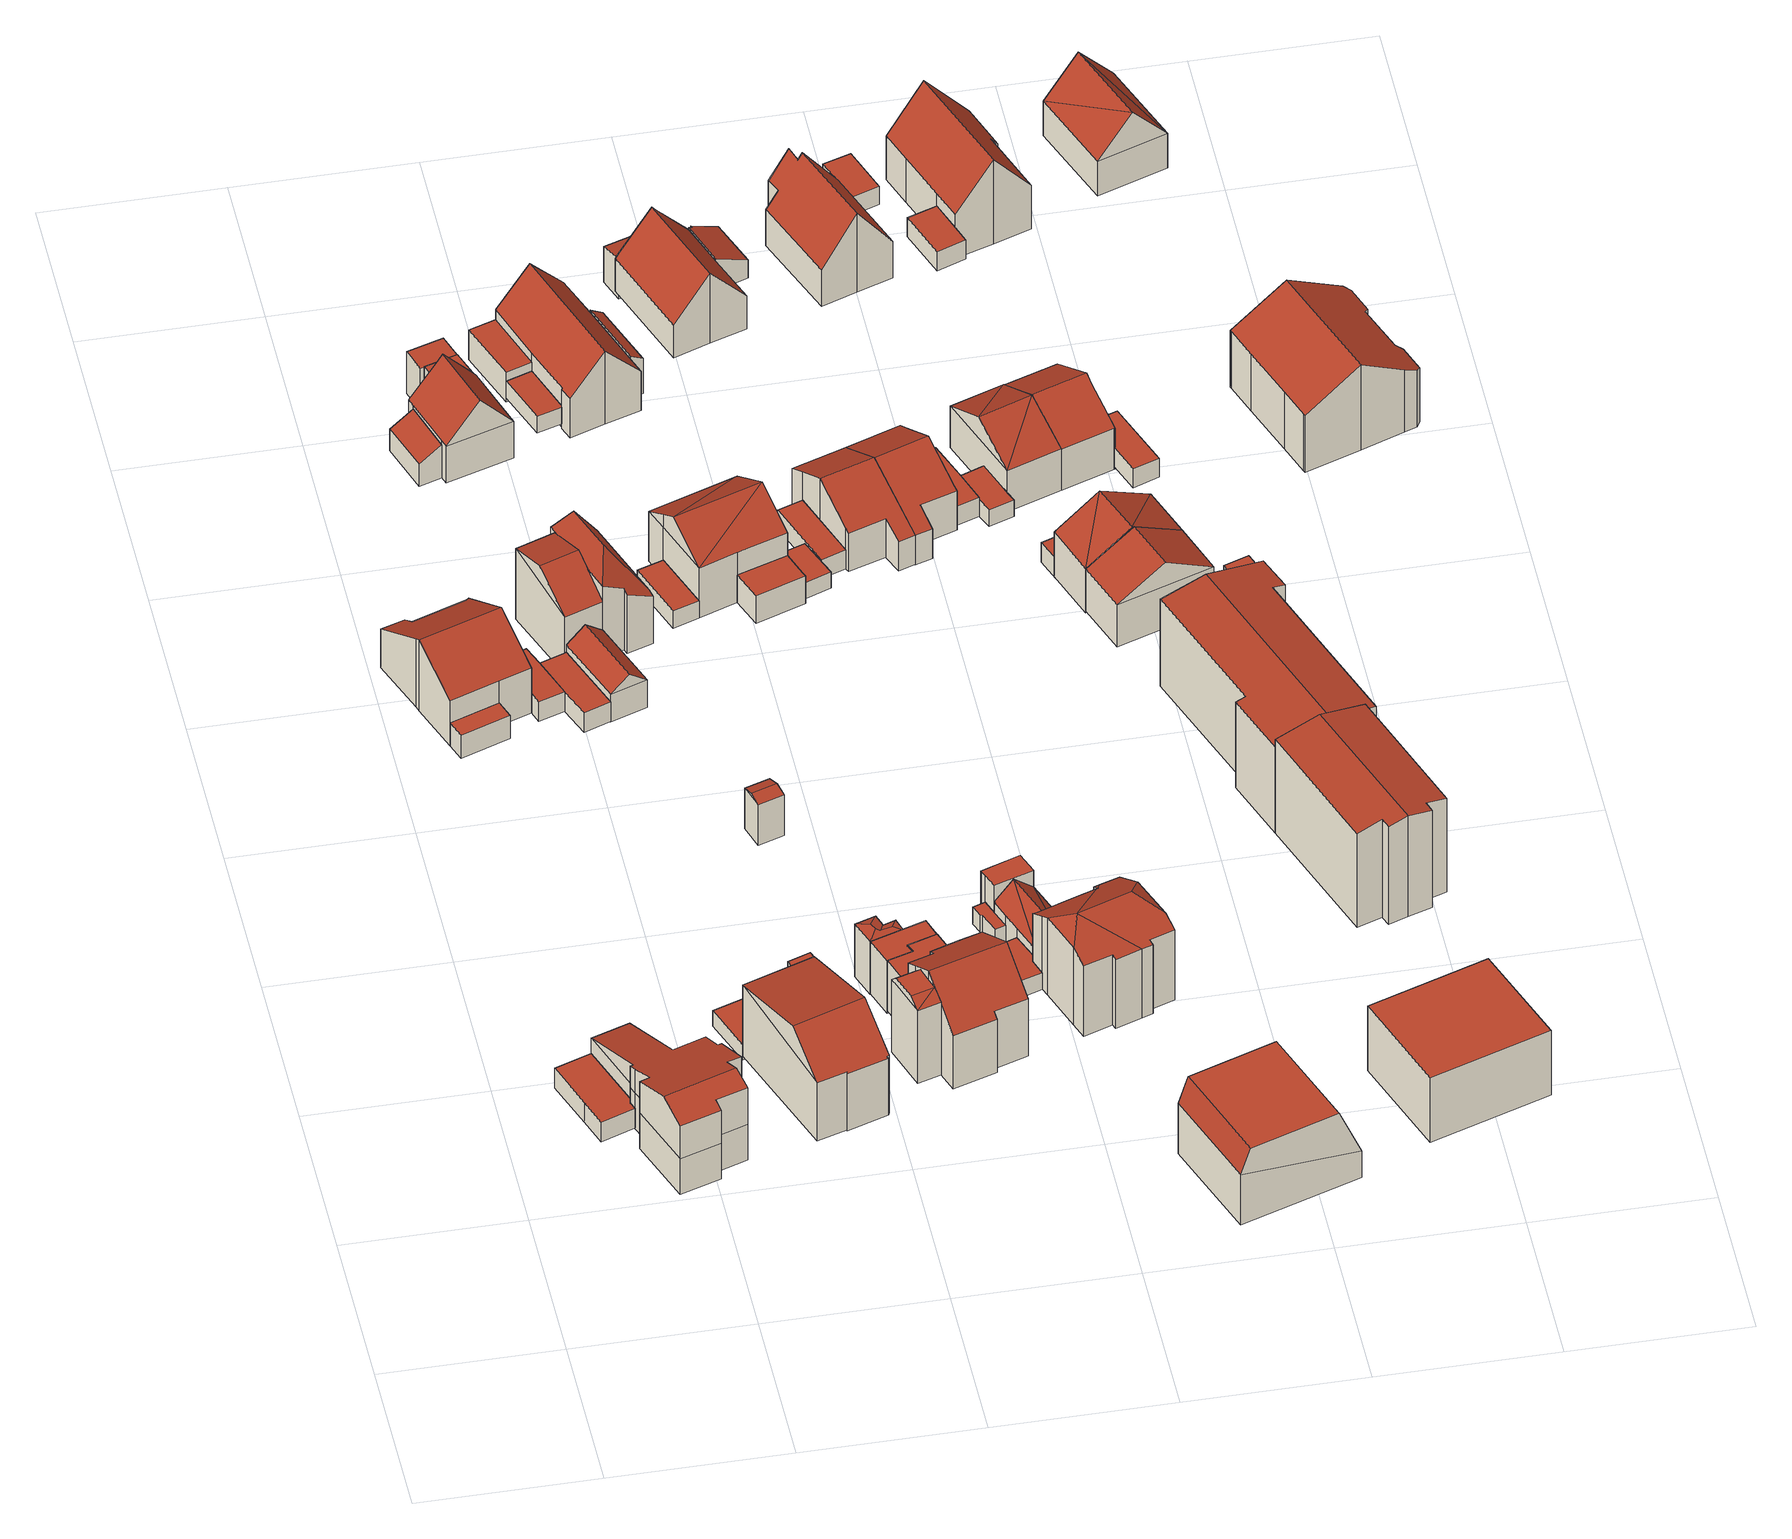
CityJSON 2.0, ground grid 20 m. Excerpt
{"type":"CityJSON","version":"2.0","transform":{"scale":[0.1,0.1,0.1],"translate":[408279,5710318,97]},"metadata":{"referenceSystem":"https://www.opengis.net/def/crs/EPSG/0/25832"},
"CityObjects":{
"building1":{"type":"Building","attributes":{"Gemeindeschluessel":"05978036","Geometrietyp2DReferenz":"3000","function":"31001_2460","roofType":"1000","measuredHeight":2.7},"geometry":[{"type":"MultiSurface","lod":"2","boundaries":[[[0,1,2,3]],[[1,4,5,2]],[[4,6,7,5]],[[6,8,9,7]],[[8,10,11,9]],[[10,12,13,11]],[[12,0,3,13]],[[12,10,8,6,4,1,0]],[[3,2,5,7,9,11,13]]],"semantics":{"surfaces":[{"type":"WallSurface"},{"type":"RoofSurface"},{"type":"GroundSurface"}],"values":[0,0,0,0,0,0,0,1,2]}}]},
"building2":{"type":"Building","attributes":{"Gemeindeschluessel":"05978036","Geometrietyp2DReferenz":"3000","function":"31001_1000","roofType":"5000","measuredHeight":10.9},"geometry":[{"type":"MultiSurface","lod":"2","boundaries":[[[14,15,16,17]],[[15,18,19,16]],[[18,20,21,19]],[[20,22,23,21]],[[22,24,25,23]],[[24,26,27,25]],[[26,28,29,27]],[[28,30,31,29]],[[30,32,33,31]],[[32,34,35,33]],[[34,36,37,35]],[[36,38,39,37]],[[38,40,41,39]],[[40,42,43,41]],[[42,44,45,43]],[[44,46,47,45]],[[46,14,17,47]],[[46,48,49,50,51,52,53,54,55,56,57,58,59,60,14]],[[61,54,53,62,63,64]],[[28,61,64,30]],[[30,64,63,32]],[[32,63,62,34]],[[34,62,53,52,36]],[[26,55,54,61,28]],[[14,60,15]],[[15,60,59,18]],[[18,59,58,20]],[[20,58,57,22]],[[22,57,56,24]],[[24,56,55,26]],[[36,52,51,38]],[[38,51,50,40]],[[40,50,49,42]],[[42,49,48,44]],[[44,48,46]],[[17,16,19,21,23,25,27,29,31,33,35,37,39,41,43,45,47]]],"semantics":{"surfaces":[{"type":"WallSurface"},{"type":"RoofSurface"},{"type":"GroundSurface"}],"values":[0,0,0,0,0,0,0,0,0,0,0,0,0,0,0,0,0,1,1,0,0,0,0,0,0,0,0,0,0,0,0,0,0,0,0,2]}}]},
"building3":{"type":"Building","attributes":{"Gemeindeschluessel":"05978036","Geometrietyp2DReferenz":"3000","function":"31001_1000"},"children":["building3-1","building3-2"]},
"building3-1":{"type":"BuildingPart","attributes":{"roofType":"1000","measuredHeight":3.22},"parents":["building3"],"geometry":[{"type":"MultiSurface","lod":"2","boundaries":[[[65,66,67,68]],[[66,69,70,67]],[[69,71,72,70]],[[71,69,66,65]],[[68,67,70,72]],[[68,72,71,65]]],"semantics":{"surfaces":[{"type":"WallSurface"},{"type":"RoofSurface"},{"type":"GroundSurface"},{"type":"ClosureSurface"}],"values":[0,0,0,1,2,3]}}]},
"building3-2":{"type":"BuildingPart","attributes":{"roofType":"3100","measuredHeight":9.8},"parents":["building3"],"geometry":[{"type":"MultiSurface","lod":"2","boundaries":[[[73,74,75,76]],[[74,77,78,75]],[[77,79,80,78]],[[79,81,82,80]],[[81,83,84,82]],[[83,85,86,84]],[[85,87,65,68,86]],[[88,89,90,72,71]],[[89,91,92,90]],[[91,93,94,92]],[[93,73,76,94]],[[89,88,87,85,83]],[[83,81,79,77,74,73,93,91,89]],[[76,75,78,80,82,84,86,68,72,90,92,94]],[[71,65,87,88]],[[71,72,68,65]]],"semantics":{"surfaces":[{"type":"WallSurface"},{"type":"RoofSurface"},{"type":"GroundSurface"},{"type":"ClosureSurface"}],"values":[0,0,0,0,0,0,0,0,0,0,0,1,1,2,0,3]}}]},
"building4":{"type":"Building","attributes":{"Gemeindeschluessel":"05978036","Geometrietyp2DReferenz":"3000","function":"31001_2460","roofType":"1000","measuredHeight":2.03},"geometry":[{"type":"MultiSurface","lod":"2","boundaries":[[[95,96,97,98]],[[96,99,100,97]],[[99,101,102,100]],[[101,95,98,102]],[[101,99,96,95]],[[98,97,100,102]]],"semantics":{"surfaces":[{"type":"WallSurface"},{"type":"RoofSurface"},{"type":"GroundSurface"}],"values":[0,0,0,0,1,2]}}]},
"building5":{"type":"Building","attributes":{"Gemeindeschluessel":"05978036","Geometrietyp2DReferenz":"3000","function":"31001_1000","roofType":"5000","measuredHeight":12.06},"geometry":[{"type":"MultiSurface","lod":"2","boundaries":[[[103,104,105,106]],[[104,107,108,105]],[[107,109,110,108]],[[109,111,112,110]],[[111,113,114,112]],[[113,115,116,114]],[[115,117,118,116]],[[117,103,106,118]],[[113,111,109,107,119,120,117,115]],[[120,119,104,103]],[[107,104,119]],[[103,117,120]],[[106,105,108,110,112,114,116,118]]],"semantics":{"surfaces":[{"type":"WallSurface"},{"type":"RoofSurface"},{"type":"GroundSurface"}],"values":[0,0,0,0,0,0,0,0,1,1,0,0,2]}}]},
"building6":{"type":"Building","attributes":{"Gemeindeschluessel":"05978036","Geometrietyp2DReferenz":"3000","function":"31001_2460","roofType":"1000","measuredHeight":2.71},"geometry":[{"type":"MultiSurface","lod":"2","boundaries":[[[121,122,86,123]],[[122,124,84,86]],[[124,125,126,84]],[[125,127,128,126]],[[127,129,130,128]],[[129,121,123,130]],[[129,127,125,124,122,121]],[[123,86,84,126,128,130]]],"semantics":{"surfaces":[{"type":"WallSurface"},{"type":"RoofSurface"},{"type":"GroundSurface"}],"values":[0,0,0,0,0,0,1,2]}}]},
"building7":{"type":"Building","attributes":{"Gemeindeschluessel":"05978036","Geometrietyp2DReferenz":"3000","function":"31001_2460","roofType":"1000","measuredHeight":2.68},"geometry":[{"type":"MultiSurface","lod":"2","boundaries":[[[131,132,133,134]],[[132,135,136,133]],[[135,137,138,136]],[[137,131,134,138]],[[137,135,132,131]],[[134,133,136,138]]],"semantics":{"surfaces":[{"type":"WallSurface"},{"type":"RoofSurface"},{"type":"GroundSurface"}],"values":[0,0,0,0,1,2]}}]},
"building8":{"type":"Building","attributes":{"Gemeindeschluessel":"05978036","Geometrietyp2DReferenz":"3000","function":"31001_2460","roofType":"1000","measuredHeight":2.67},"geometry":[{"type":"MultiSurface","lod":"2","boundaries":[[[127,139,140,128]],[[139,141,142,140]],[[141,143,144,142]],[[143,145,146,144]],[[145,129,130,146]],[[129,127,128,130]],[[129,145,143,141,139,127]],[[128,140,142,144,146,130]]],"semantics":{"surfaces":[{"type":"WallSurface"},{"type":"RoofSurface"},{"type":"GroundSurface"}],"values":[0,0,0,0,0,0,1,2]}}]},
"building9":{"type":"Building","attributes":{"Gemeindeschluessel":"05978036","Geometrietyp2DReferenz":"3000","function":"31001_2460","roofType":"2100","measuredHeight":4.51},"geometry":[{"type":"MultiSurface","lod":"2","boundaries":[[[147,148,149,150]],[[148,151,152,149]],[[151,153,154,152]],[[153,147,150,154]],[[153,151,148,147]],[[150,149,152,154]]],"semantics":{"surfaces":[{"type":"WallSurface"},{"type":"RoofSurface"},{"type":"GroundSurface"}],"values":[0,0,0,0,1,2]}}]},
"building10":{"type":"Building","attributes":{"Gemeindeschluessel":"05978036","Geometrietyp2DReferenz":"3000","function":"31001_9998","roofType":"3100","measuredHeight":5.61},"geometry":[{"type":"MultiSurface","lod":"2","boundaries":[[[155,156,157,158]],[[156,159,160,157]],[[159,161,162,160]],[[161,155,158,162]],[[159,156,163]],[[155,161,164]],[[156,155,164,163]],[[161,159,163,164]],[[158,157,160,162]]],"semantics":{"surfaces":[{"type":"WallSurface"},{"type":"RoofSurface"},{"type":"GroundSurface"}],"values":[0,0,0,0,0,0,1,1,2]}}]},
"building11":{"type":"Building","attributes":{"Gemeindeschluessel":"05978036","Geometrietyp2DReferenz":"3000","function":"31001_2460","roofType":"9999","measuredHeight":11.02},"geometry":[{"type":"MultiSurface","lod":"2","boundaries":[[[165,166,167,168]],[[166,169,170,167]],[[169,171,172,170]],[[171,165,168,172]],[[173,166,165]],[[166,173,174]],[[169,166,174,175]],[[171,175,176]],[[175,171,169]],[[165,171,176,173]],[[175,174,173,176]],[[168,167,170,172]]],"semantics":{"surfaces":[{"type":"WallSurface"},{"type":"RoofSurface"},{"type":"GroundSurface"}],"values":[0,0,0,0,1,1,0,1,1,0,1,2]}}]},
"building12":{"type":"Building","attributes":{"Gemeindeschluessel":"05978036","Geometrietyp2DReferenz":"3000","function":"31001_1000"},"children":["building12-1","building12-2"]},
"building12-1":{"type":"BuildingPart","attributes":{"roofType":"5000","measuredHeight":10.92},"parents":["building12"],"geometry":[{"type":"MultiSurface","lod":"2","boundaries":[[[177,178,179,180]],[[178,181,182,179]],[[181,183,184,182]],[[183,185,186,184]],[[185,187,188,186]],[[187,189,190,191,188]],[[192,193,194,195,196]],[[193,177,180,194]],[[189,187,185,183,181,197]],[[181,178,177,197]],[[177,193,192,198,199,189,197]],[[180,179,182,184,186,188,191,195,194]],[[196,198,192]],[[199,190,189]],[[196,195,191,190]],[[196,190,199,198]]],"semantics":{"surfaces":[{"type":"WallSurface"},{"type":"RoofSurface"},{"type":"GroundSurface"},{"type":"ClosureSurface"}],"values":[0,0,0,0,0,0,0,0,1,1,1,2,0,0,3,3]}}]},
"building12-2":{"type":"BuildingPart","attributes":{"roofType":"3100","measuredHeight":11.12},"parents":["building12"],"geometry":[{"type":"MultiSurface","lod":"2","boundaries":[[[200,196,195,201]],[[190,202,203,191]],[[202,200,201,203]],[[200,202,204]],[[196,200,204,205,198]],[[202,190,199,205,204]],[[201,195,191,203]],[[190,191,195,196]],[[198,205,199]],[[196,198,199,190]]],"semantics":{"surfaces":[{"type":"WallSurface"},{"type":"RoofSurface"},{"type":"GroundSurface"},{"type":"ClosureSurface"}],"values":[0,0,0,0,1,1,2,3,0,3]}}]},
"building13":{"type":"Building","attributes":{"Gemeindeschluessel":"05978036","Geometrietyp2DReferenz":"3000","function":"31001_9998","roofType":"5000","measuredHeight":7.57},"geometry":[{"type":"MultiSurface","lod":"2","boundaries":[[[206,207,208,209]],[[207,210,211,208]],[[210,212,213,211]],[[212,214,215,213]],[[214,216,217,215]],[[216,206,209,217]],[[218,216,214]],[[219,218,214,212]],[[220,221,219,212,210]],[[220,210,207]],[[221,220,207,206]],[[218,219,221,206,216]],[[209,208,211,213,215,217]]],"semantics":{"surfaces":[{"type":"WallSurface"},{"type":"RoofSurface"},{"type":"GroundSurface"}],"values":[0,0,0,0,0,0,1,1,1,1,1,1,2]}}]},
"building14":{"type":"Building","attributes":{"Gemeindeschluessel":"05978036","Geometrietyp2DReferenz":"3000","function":"31001_9998","roofType":"3100","measuredHeight":6},"geometry":[{"type":"MultiSurface","lod":"2","boundaries":[[[222,223,224,225]],[[223,226,227,224]],[[226,228,229,227]],[[228,222,225,229]],[[226,223,230]],[[222,228,231]],[[223,222,231,230]],[[228,226,230,231]],[[225,224,227,229]]],"semantics":{"surfaces":[{"type":"WallSurface"},{"type":"RoofSurface"},{"type":"GroundSurface"}],"values":[0,0,0,0,0,0,1,1,2]}}]},
"building15":{"type":"Building","attributes":{"Gemeindeschluessel":"05978036","Geometrietyp2DReferenz":"3000","function":"31001_9998","roofType":"1000","measuredHeight":7.22},"geometry":[{"type":"MultiSurface","lod":"2","boundaries":[[[232,233,234,235]],[[233,236,237,234]],[[236,238,239,237]],[[238,240,241,239]],[[240,242,243,241]],[[242,244,245,243]],[[244,232,235,245]],[[244,242,240,238,236,233,232]],[[235,234,237,239,241,243,245]]],"semantics":{"surfaces":[{"type":"WallSurface"},{"type":"RoofSurface"},{"type":"GroundSurface"}],"values":[0,0,0,0,0,0,0,1,2]}}]},
"building16":{"type":"Building","attributes":{"Gemeindeschluessel":"05978036","Geometrietyp2DReferenz":"3000","function":"31001_1000","roofType":"3100","measuredHeight":9.59},"geometry":[{"type":"MultiSurface","lod":"2","boundaries":[[[246,247,248,249]],[[247,250,251,248]],[[250,252,253,251]],[[252,254,255,253]],[[254,256,257,255]],[[256,258,259,257]],[[258,260,261,259]],[[260,246,249,261]],[[260,262,263,264,246]],[[252,250,247,264,263,265,254]],[[254,265,256]],[[256,265,263,262,258]],[[258,262,260]],[[246,264,247]],[[249,248,251,253,255,257,259,261]]],"semantics":{"surfaces":[{"type":"WallSurface"},{"type":"RoofSurface"},{"type":"GroundSurface"}],"values":[0,0,0,0,0,0,0,0,1,1,0,0,0,0,2]}}]},
"building17":{"type":"Building","attributes":{"Gemeindeschluessel":"05978036","Geometrietyp2DReferenz":"3000","function":"31001_9998","roofType":"1000","measuredHeight":6.84},"geometry":[{"type":"MultiSurface","lod":"2","boundaries":[[[266,267,268,269]],[[267,270,271,268]],[[270,272,273,271]],[[272,274,275,273]],[[274,276,277,275]],[[276,278,279,277]],[[278,280,281,279]],[[280,266,269,281]],[[280,278,276,274,272,270,267,266]],[[269,268,271,273,275,277,279,281]]],"semantics":{"surfaces":[{"type":"WallSurface"},{"type":"RoofSurface"},{"type":"GroundSurface"}],"values":[0,0,0,0,0,0,0,0,1,2]}}]},
"building18":{"type":"Building","attributes":{"Gemeindeschluessel":"05978036","Geometrietyp2DReferenz":"3000","function":"31001_9998","roofType":"1000","measuredHeight":5.78},"geometry":[{"type":"MultiSurface","lod":"2","boundaries":[[[282,283,284,285]],[[283,286,287,284]],[[286,288,289,287]],[[288,290,291,289]],[[290,282,285,291]],[[290,288,286,283,282]],[[285,284,287,289,291]]],"semantics":{"surfaces":[{"type":"WallSurface"},{"type":"RoofSurface"},{"type":"GroundSurface"}],"values":[0,0,0,0,0,1,2]}}]},
"building19":{"type":"Building","attributes":{"Gemeindeschluessel":"05978036","Geometrietyp2DReferenz":"3000","function":"31001_1000","roofType":"1000","measuredHeight":5.75},"geometry":[{"type":"MultiSurface","lod":"2","boundaries":[[[292,293,294,295]],[[293,262,296,294]],[[262,297,298,296]],[[297,292,295,298]],[[297,262,293,292]],[[295,294,296,298]]],"semantics":{"surfaces":[{"type":"WallSurface"},{"type":"RoofSurface"},{"type":"GroundSurface"}],"values":[0,0,0,0,1,2]}}]},
"building20":{"type":"Building","attributes":{"Gemeindeschluessel":"05978036","Geometrietyp2DReferenz":"3000","function":"31001_1000","roofType":"3100","measuredHeight":12.3},"geometry":[{"type":"MultiSurface","lod":"2","boundaries":[[[299,300,301,302]],[[300,303,168,301]],[[303,304,305,168]],[[304,306,172,305]],[[306,307,308,172]],[[307,309,310,308]],[[309,311,312,310]],[[311,313,314,312]],[[313,315,316,314]],[[315,317,318,316]],[[317,319,320,318]],[[319,321,322,320]],[[321,299,302,322]],[[317,315,313,311,309,307,306,304]],[[304,303,300,299,321,319,317]],[[302,301,168,305,172,308,310,312,314,316,318,320,322]]],"semantics":{"surfaces":[{"type":"WallSurface"},{"type":"RoofSurface"},{"type":"GroundSurface"}],"values":[0,0,0,0,0,0,0,0,0,0,0,0,0,1,1,2]}}]},
"building21":{"type":"Building","attributes":{"Gemeindeschluessel":"05978036","Geometrietyp2DReferenz":"3000","function":"31001_2460","roofType":"1000","measuredHeight":2.32},"geometry":[{"type":"MultiSurface","lod":"2","boundaries":[[[323,324,325,326]],[[324,327,328,325]],[[327,329,330,328]],[[329,323,326,330]],[[329,327,324,323]],[[326,325,328,330]]],"semantics":{"surfaces":[{"type":"WallSurface"},{"type":"RoofSurface"},{"type":"GroundSurface"}],"values":[0,0,0,0,1,2]}}]},
"building22":{"type":"Building","attributes":{"Gemeindeschluessel":"05978036","Geometrietyp2DReferenz":"3000","function":"31001_2460","roofType":"1000","measuredHeight":2.28},"geometry":[{"type":"MultiSurface","lod":"2","boundaries":[[[331,332,333,334]],[[332,335,336,333]],[[335,337,338,336]],[[337,339,340,338]],[[339,331,334,340]],[[339,337,335,332,331]],[[334,333,336,338,340]]],"semantics":{"surfaces":[{"type":"WallSurface"},{"type":"RoofSurface"},{"type":"GroundSurface"}],"values":[0,0,0,0,0,1,2]}}]},
"building23":{"type":"Building","attributes":{"Gemeindeschluessel":"05978036","Geometrietyp2DReferenz":"3000","function":"31001_2460","roofType":"1000","measuredHeight":2.31},"geometry":[{"type":"MultiSurface","lod":"2","boundaries":[[[341,342,343,344]],[[342,345,346,343]],[[345,347,348,346]],[[347,349,350,348]],[[349,351,352,350]],[[351,341,344,352]],[[351,349,347,345,342,341]],[[344,343,346,348,350,352]]],"semantics":{"surfaces":[{"type":"WallSurface"},{"type":"RoofSurface"},{"type":"GroundSurface"}],"values":[0,0,0,0,0,0,1,2]}}]},
"building24":{"type":"Building","attributes":{"Gemeindeschluessel":"05978036","Geometrietyp2DReferenz":"3000","function":"31001_1000"},"children":["building24-1","building24-2","building24-3"]},
"building24-1":{"type":"BuildingPart","attributes":{"roofType":"3100","measuredHeight":9.96},"parents":["building24"],"geometry":[{"type":"MultiSurface","lod":"2","boundaries":[[[353,354,355,356,357]],[[358,359,360,361,362]],[[359,363,364,360]],[[363,365,366,364]],[[367,368,369,370]],[[368,371,372,369]],[[371,373,374,372]],[[373,375,376,374]],[[375,353,357,376]],[[371,368,367,365,363,359]],[[359,358,354,353,375,373,371]],[[357,356,361,360,364,366,370,369,372,374,376]],[[362,355,354,358]],[[362,361,356,355]],[[367,370,366,365]]],"semantics":{"surfaces":[{"type":"WallSurface"},{"type":"RoofSurface"},{"type":"GroundSurface"},{"type":"ClosureSurface"}],"values":[0,0,0,0,0,0,0,0,0,1,1,2,0,3,3]}}]},
"building24-2":{"type":"BuildingPart","attributes":{"roofType":"1000","measuredHeight":4.04},"parents":["building24"],"geometry":[{"type":"MultiSurface","lod":"2","boundaries":[[[377,362,361,378]],[[355,379,380,356]],[[379,377,378,380]],[[379,355,362,377]],[[378,361,356,380]],[[356,361,362,355]]],"semantics":{"surfaces":[{"type":"WallSurface"},{"type":"RoofSurface"},{"type":"GroundSurface"},{"type":"ClosureSurface"}],"values":[0,0,0,1,2,3]}}]},
"building24-3":{"type":"BuildingPart","attributes":{"roofType":"2100","measuredHeight":5.72},"parents":["building24"],"geometry":[{"type":"MultiSurface","lod":"2","boundaries":[[[381,382,370,383]],[[382,367,370]],[[384,385,386,366,365]],[[385,381,383,386]],[[385,384,382,381]],[[383,370,366,386]],[[365,367,382,384]],[[365,366,370,367]]],"semantics":{"surfaces":[{"type":"WallSurface"},{"type":"RoofSurface"},{"type":"GroundSurface"},{"type":"ClosureSurface"}],"values":[0,0,0,0,1,2,0,3]}}]},
"building25":{"type":"Building","attributes":{"Gemeindeschluessel":"05978036","Geometrietyp2DReferenz":"3000","function":"31001_9998"},"children":["building25-1","building25-2"]},
"building25-1":{"type":"BuildingPart","attributes":{"roofType":"3100","measuredHeight":5.89},"parents":["building25"],"geometry":[{"type":"MultiSurface","lod":"2","boundaries":[[[387,388,389,390,391]],[[392,393,394,395,396]],[[393,397,398,394]],[[397,399,400,398]],[[399,387,391,400]],[[401,399,402]],[[399,401,392,388,387]],[[393,402,397]],[[402,393,401]],[[392,401,393]],[[397,402,399]],[[391,390,395,394,398,400]],[[396,389,388,392]],[[396,395,390,389]]],"semantics":{"surfaces":[{"type":"WallSurface"},{"type":"RoofSurface"},{"type":"GroundSurface"},{"type":"ClosureSurface"}],"values":[0,0,0,0,0,1,1,1,1,0,0,2,0,3]}}]},
"building25-2":{"type":"BuildingPart","attributes":{"roofType":"1000","measuredHeight":2.27},"parents":["building25"],"geometry":[{"type":"MultiSurface","lod":"2","boundaries":[[[403,404,405,406]],[[404,407,408,405]],[[407,409,410,408]],[[409,396,395,410]],[[389,411,412,390]],[[411,403,406,412]],[[411,389,396,409,407,404,403]],[[406,405,408,410,395,390,412]],[[390,395,396,389]]],"semantics":{"surfaces":[{"type":"WallSurface"},{"type":"RoofSurface"},{"type":"GroundSurface"},{"type":"ClosureSurface"}],"values":[0,0,0,0,0,0,1,2,3]}}]},
"building26":{"type":"Building","attributes":{"Gemeindeschluessel":"05978036","Geometrietyp2DReferenz":"3000","function":"31001_1000"},"children":["building26-1","building26-2"]},
"building26-1":{"type":"BuildingPart","attributes":{"roofType":"1000","measuredHeight":3.77},"parents":["building26"],"geometry":[{"type":"MultiSurface","lod":"2","boundaries":[[[413,414,415,416]],[[414,417,418,415]],[[417,419,420,418]],[[421,413,416,422]],[[421,419,417,414,413]],[[416,415,418,420,422]],[[419,421,422,420]]],"semantics":{"surfaces":[{"type":"WallSurface"},{"type":"RoofSurface"},{"type":"GroundSurface"},{"type":"ClosureSurface"}],"values":[0,0,0,0,1,2,3]}}]},
"building26-2":{"type":"BuildingPart","attributes":{"roofType":"3100","measuredHeight":9.99},"parents":["building26"],"geometry":[{"type":"MultiSurface","lod":"2","boundaries":[[[423,424,425,426]],[[424,427,421,422,425]],[[428,429,328,420,419]],[[429,430,325,328]],[[430,431,432,325]],[[431,423,426,432]],[[433,434,423]],[[423,431,435,433]],[[429,428,427,436,434]],[[434,433,429]],[[423,434,436,424]],[[424,436,427]],[[430,435,431]],[[429,433,435,430]],[[426,425,422,420,328,325,432]],[[419,421,427,428]],[[419,420,422,421]]],"semantics":{"surfaces":[{"type":"WallSurface"},{"type":"RoofSurface"},{"type":"GroundSurface"},{"type":"ClosureSurface"}],"values":[0,0,0,0,0,0,1,1,1,1,0,0,0,0,2,0,3]}}]},
"building27":{"type":"Building","attributes":{"Gemeindeschluessel":"05978036","Geometrietyp2DReferenz":"3000","function":"31001_9998","roofType":"9999","measuredHeight":6},"geometry":[{"type":"MultiSurface","lod":"2","boundaries":[[[437,438,439,440,441]],[[441,440,442,443]],[[440,439,394,442]],[[439,438,395,394]],[[438,437,410,395]],[[437,441,443,410]],[[443,442,394,395,410]]],"semantics":{"surfaces":[{"type":"RoofSurface"},{"type":"WallSurface"},{"type":"GroundSurface"}],"values":[0,1,1,1,1,1,2]}}]},
"building28":{"type":"Building","attributes":{"Gemeindeschluessel":"05978036","Geometrietyp2DReferenz":"3000","function":"31001_1000","roofType":"3300","measuredHeight":11.88},"geometry":[{"type":"MultiSurface","lod":"2","boundaries":[[[444,445,446,447]],[[445,448,449,446]],[[448,450,451,449]],[[450,452,453,451]],[[452,454,455,453]],[[454,456,457,455]],[[456,458,459,457]],[[458,460,461,459]],[[460,462,463,461]],[[462,464,465,463]],[[464,466,467,465]],[[466,468,469,467]],[[468,470,471,469]],[[470,472,473,471]],[[472,474,475,473]],[[474,476,477,475]],[[476,478,479,477]],[[478,480,481,479]],[[480,482,483,481]],[[482,484,485,483]],[[484,444,447,485]],[[466,464,486]],[[448,445,487]],[[456,454,452,450,448,487,486]],[[464,462,460,458,456,486]],[[480,478,476,486,487,445,444,484]],[[476,474,472,470,468,466,486]],[[484,482,480]],[[447,446,449,451,453,455,457,459,461,463,465,467,469,471,473,475,477,479,481,483,485]]],"semantics":{"surfaces":[{"type":"WallSurface"},{"type":"RoofSurface"},{"type":"GroundSurface"}],"values":[0,0,0,0,0,0,0,0,0,0,0,0,0,0,0,0,0,0,0,0,0,1,1,1,1,1,1,1,2]}}]},
"building29":{"type":"Building","attributes":{"Gemeindeschluessel":"05978036","Geometrietyp2DReferenz":"3000","function":"31001_1000","roofType":"9999","measuredHeight":10.1},"geometry":[{"type":"MultiSurface","lod":"2","boundaries":[[[488,489,490,491]],[[489,492,493,490]],[[492,494,495,493]],[[494,488,491,495]],[[489,488,496,497]],[[492,489,497,498]],[[494,492,498,499]],[[488,494,499,496]],[[498,497,496,499]],[[491,490,493,495]]],"semantics":{"surfaces":[{"type":"WallSurface"},{"type":"RoofSurface"},{"type":"GroundSurface"}],"values":[0,0,0,0,1,0,1,0,1,2]}}]},
"building30":{"type":"Building","attributes":{"Gemeindeschluessel":"05978036","Geometrietyp2DReferenz":"3000","function":"31001_2460","roofType":"1000","measuredHeight":2.23},"geometry":[{"type":"MultiSurface","lod":"2","boundaries":[[[500,501,502,503]],[[501,504,505,502]],[[504,506,507,505]],[[506,500,503,507]],[[506,504,501,500]],[[503,502,505,507]]],"semantics":{"surfaces":[{"type":"WallSurface"},{"type":"RoofSurface"},{"type":"GroundSurface"}],"values":[0,0,0,0,1,2]}}]},
"building31":{"type":"Building","attributes":{"Gemeindeschluessel":"05978036","Geometrietyp2DReferenz":"3000","function":"31001_2460","roofType":"1000","measuredHeight":2.51},"geometry":[{"type":"MultiSurface","lod":"2","boundaries":[[[508,509,510,511]],[[509,512,513,510]],[[512,514,515,513]],[[514,508,511,515]],[[514,512,509,508]],[[511,510,513,515]]],"semantics":{"surfaces":[{"type":"WallSurface"},{"type":"RoofSurface"},{"type":"GroundSurface"}],"values":[0,0,0,0,1,2]}}]},
"building32":{"type":"Building","attributes":{"Gemeindeschluessel":"05978036","Geometrietyp2DReferenz":"3000","function":"31001_9998","roofType":"2100","measuredHeight":5.46},"geometry":[{"type":"MultiSurface","lod":"2","boundaries":[[[516,517,518,519]],[[517,520,521,518]],[[520,522,523,521]],[[522,516,519,523]],[[522,520,517,516]],[[519,518,521,523]]],"semantics":{"surfaces":[{"type":"WallSurface"},{"type":"RoofSurface"},{"type":"GroundSurface"}],"values":[0,0,0,0,1,2]}}]},
"building33":{"type":"Building","attributes":{"Gemeindeschluessel":"05978036","Geometrietyp2DReferenz":"3000","function":"31001_1000","roofType":"3100","measuredHeight":8.43},"geometry":[{"type":"MultiSurface","lod":"2","boundaries":[[[524,525,526,527]],[[525,528,510,526]],[[528,529,530,510]],[[529,531,511,530]],[[531,532,533,511]],[[532,534,535,533]],[[534,536,537,535]],[[536,538,539,537]],[[538,540,541,539]],[[540,524,527,541]],[[536,534,532,531,529]],[[529,528,525,524,540,538,536]],[[527,526,510,530,511,533,535,537,539,541]]],"semantics":{"surfaces":[{"type":"WallSurface"},{"type":"RoofSurface"},{"type":"GroundSurface"}],"values":[0,0,0,0,0,0,0,0,0,0,1,1,2]}}]},
"building34":{"type":"Building","attributes":{"Gemeindeschluessel":"05978036","Geometrietyp2DReferenz":"3000","function":"31001_1000","roofType":"3100","measuredHeight":9.61},"geometry":[{"type":"MultiSurface","lod":"2","boundaries":[[[542,543,544,545]],[[543,546,547,544]],[[546,548,549,547]],[[548,550,551,549]],[[550,552,553,551]],[[552,554,555,553]],[[554,556,557,555]],[[556,558,559,557]],[[558,542,545,559]],[[554,552,550,548,546,543]],[[543,542,558,556,554]],[[545,544,547,549,551,553,555,557,559]]],"semantics":{"surfaces":[{"type":"WallSurface"},{"type":"RoofSurface"},{"type":"GroundSurface"}],"values":[0,0,0,0,0,0,0,0,0,1,1,2]}}]},
"building35":{"type":"Building","attributes":{"Gemeindeschluessel":"05978036","Geometrietyp2DReferenz":"3000","function":"31001_1000","roofType":"3100","measuredHeight":8.45},"geometry":[{"type":"MultiSurface","lod":"2","boundaries":[[[560,561,562,563]],[[561,538,564,562]],[[538,565,566,564]],[[565,534,567,566]],[[534,568,569,567]],[[568,570,571,569]],[[570,572,573,571]],[[572,574,575,573]],[[574,576,577,575]],[[576,560,563,577]],[[572,570,568,534,565]],[[565,538,561,560,576,574,572]],[[563,562,564,566,567,569,571,573,575,577]]],"semantics":{"surfaces":[{"type":"WallSurface"},{"type":"RoofSurface"},{"type":"GroundSurface"}],"values":[0,0,0,0,0,0,0,0,0,0,1,1,2]}}]},
"building36":{"type":"Building","attributes":{"Gemeindeschluessel":"05978036","Geometrietyp2DReferenz":"3000","function":"31001_2460","roofType":"2100","measuredHeight":4.39},"geometry":[{"type":"MultiSurface","lod":"2","boundaries":[[[578,579,580,581]],[[579,582,583,580]],[[582,584,585,583]],[[584,586,587,585]],[[586,588,589,587]],[[588,578,581,589]],[[588,586,584,582,579,578]],[[581,580,583,585,587,589]]],"semantics":{"surfaces":[{"type":"WallSurface"},{"type":"RoofSurface"},{"type":"GroundSurface"}],"values":[0,0,0,0,0,0,1,2]}}]},
"building37":{"type":"Building","attributes":{"Gemeindeschluessel":"05978036","Geometrietyp2DReferenz":"3000","function":"31001_2460","roofType":"1000","measuredHeight":2.61},"geometry":[{"type":"MultiSurface","lod":"2","boundaries":[[[590,591,592,593]],[[591,594,595,592]],[[594,596,597,595]],[[596,598,599,597]],[[598,590,593,599]],[[598,596,594,591,590]],[[593,592,595,597,599]]],"semantics":{"surfaces":[{"type":"WallSurface"},{"type":"RoofSurface"},{"type":"GroundSurface"}],"values":[0,0,0,0,0,1,2]}}]},
"building38":{"type":"Building","attributes":{"Gemeindeschluessel":"05978036","Geometrietyp2DReferenz":"3000","function":"31001_1000","roofType":"1000","measuredHeight":8.85},"geometry":[{"type":"MultiSurface","lod":"2","boundaries":[[[600,601,602,603]],[[601,604,605,602]],[[604,606,607,605]],[[606,600,603,607]],[[606,604,601,600]],[[603,602,605,607]]],"semantics":{"surfaces":[{"type":"WallSurface"},{"type":"RoofSurface"},{"type":"GroundSurface"}],"values":[0,0,0,0,1,2]}}]},
"building39":{"type":"Building","attributes":{"Gemeindeschluessel":"05978036","Geometrietyp2DReferenz":"3000","function":"31001_2460","roofType":"1000","measuredHeight":2.27},"geometry":[{"type":"MultiSurface","lod":"2","boundaries":[[[608,609,610,595]],[[609,611,612,610]],[[611,613,614,612]],[[613,615,616,614]],[[615,617,597,616]],[[617,608,595,597]],[[617,615,613,611,609,608]],[[595,610,612,614,616,597]]],"semantics":{"surfaces":[{"type":"WallSurface"},{"type":"RoofSurface"},{"type":"GroundSurface"}],"values":[0,0,0,0,0,0,1,2]}}]},
"building40":{"type":"Building","attributes":{"Gemeindeschluessel":"05978036","Geometrietyp2DReferenz":"3000","function":"31001_2460","roofType":"1000","measuredHeight":2.73},"geometry":[{"type":"MultiSurface","lod":"2","boundaries":[[[618,619,620,621]],[[619,622,623,620]],[[622,624,625,623]],[[624,618,621,625]],[[624,622,619,618]],[[621,620,623,625]]],"semantics":{"surfaces":[{"type":"WallSurface"},{"type":"RoofSurface"},{"type":"GroundSurface"}],"values":[0,0,0,0,1,2]}}]},
"building41":{"type":"Building","attributes":{"Gemeindeschluessel":"05978036","Geometrietyp2DReferenz":"3000","function":"31001_1000","roofType":"3100","measuredHeight":10.8},"geometry":[{"type":"MultiSurface","lod":"2","boundaries":[[[626,627,628,629]],[[627,630,631,628]],[[630,632,633,631]],[[632,634,635,633]],[[634,636,637,635]],[[636,638,639,637]],[[638,640,641,639]],[[640,642,643,641]],[[642,644,645,643]],[[644,626,629,645]],[[640,638,636,634]],[[634,632,630,627,626,644,642,640]],[[629,628,631,633,635,637,639,641,643,645]]],"semantics":{"surfaces":[{"type":"WallSurface"},{"type":"RoofSurface"},{"type":"GroundSurface"}],"values":[0,0,0,0,0,0,0,0,0,0,1,1,2]}}]},
"building42":{"type":"Building","attributes":{"Gemeindeschluessel":"05978036","Geometrietyp2DReferenz":"3000","function":"31001_1000","roofType":"3100","measuredHeight":8.67},"geometry":[{"type":"MultiSurface","lod":"2","boundaries":[[[646,647,648,649]],[[647,650,651,648]],[[650,652,653,651]],[[652,646,649,653]],[[650,647,654]],[[646,652,655]],[[647,655,654]],[[655,647,646]],[[654,652,650]],[[652,654,655]],[[649,648,651,653]]],"semantics":{"surfaces":[{"type":"WallSurface"},{"type":"RoofSurface"},{"type":"GroundSurface"}],"values":[0,0,0,0,0,0,1,1,1,1,2]}}]},
"building43":{"type":"Building","attributes":{"Gemeindeschluessel":"05978036","Geometrietyp2DReferenz":"3000","function":"31001_1000","roofType":"5000","measuredHeight":9.26},"geometry":[{"type":"MultiSurface","lod":"2","boundaries":[[[656,657,658,659]],[[657,660,661,658]],[[660,662,663,661]],[[662,656,659,663]],[[664,660,665]],[[660,664,662]],[[656,665,657]],[[665,656,664]],[[656,662,664]],[[660,657,665]],[[659,658,661,663]]],"semantics":{"surfaces":[{"type":"WallSurface"},{"type":"RoofSurface"},{"type":"GroundSurface"}],"values":[0,0,0,0,1,1,1,1,0,0,2]}}]},
"building44":{"type":"Building","attributes":{"Gemeindeschluessel":"05978036","Geometrietyp2DReferenz":"3000","function":"31001_1000","roofType":"3100","measuredHeight":8.98},"geometry":[{"type":"MultiSurface","lod":"2","boundaries":[[[657,666,667,668]],[[666,669,670,667]],[[669,660,671,670]],[[660,657,668,671]],[[669,666,672]],[[657,660,673]],[[666,657,673,672]],[[660,669,672,673]],[[668,667,670,671]]],"semantics":{"surfaces":[{"type":"WallSurface"},{"type":"RoofSurface"},{"type":"GroundSurface"}],"values":[0,0,0,0,0,0,1,1,2]}}]},
"building45":{"type":"Building","attributes":{"Gemeindeschluessel":"05978036","Geometrietyp2DReferenz":"3000","function":"31001_1000"},"children":["building45-1","building45-2"]},
"building45-1":{"type":"BuildingPart","attributes":{"roofType":"3100","measuredHeight":13},"parents":["building45"],"geometry":[{"type":"MultiSurface","lod":"2","boundaries":[[[674,675,676,677]],[[675,678,679,676]],[[678,680,681,679]],[[680,682,683,681]],[[682,684,685,683]],[[684,686,687,685]],[[686,688,689,687]],[[690,691,692,693]],[[691,674,677,692]],[[694,688,686,684,682,680,678]],[[678,675,674,691,690,695,694]],[[677,676,679,681,683,685,687,689,696,697,693,692]],[[696,689,688,694]],[[690,693,697,695]],[[695,697,696,694]]],"semantics":{"surfaces":[{"type":"WallSurface"},{"type":"RoofSurface"},{"type":"GroundSurface"},{"type":"ClosureSurface"}],"values":[0,0,0,0,0,0,0,0,0,1,1,2,3,3,3]}}]},
"building45-2":{"type":"BuildingPart","attributes":{"roofType":"3100","measuredHeight":13.93},"parents":["building45"],"geometry":[{"type":"MultiSurface","lod":"2","boundaries":[[[698,699,700,701]],[[699,702,703,700]],[[702,704,705,703]],[[704,706,707,705]],[[706,708,709,707]],[[708,710,690,693,709]],[[711,712,713,689,688]],[[712,698,701,713]],[[714,710,708,706,704,702]],[[702,699,698,712,711,714]],[[701,700,703,705,707,709,693,697,696,689,713]],[[695,690,710,714]],[[697,693,690,695]],[[711,688,694,695,714]],[[688,689,696,694]],[[694,696,697,695]]],"semantics":{"surfaces":[{"type":"WallSurface"},{"type":"RoofSurface"},{"type":"GroundSurface"},{"type":"ClosureSurface"}],"values":[0,0,0,0,0,0,0,0,1,1,2,0,3,0,3,3]}}]},
"building46":{"type":"Building","attributes":{"Gemeindeschluessel":"05978036","Geometrietyp2DReferenz":"3000","function":"31001_2460","roofType":"1000","measuredHeight":2.52},"geometry":[{"type":"MultiSurface","lod":"2","boundaries":[[[715,716,717,718]],[[716,719,720,717]],[[719,721,722,720]],[[721,715,718,722]],[[721,719,716,715]],[[718,717,720,722]]],"semantics":{"surfaces":[{"type":"WallSurface"},{"type":"RoofSurface"},{"type":"GroundSurface"}],"values":[0,0,0,0,1,2]}}]},
"building47":{"type":"Building","attributes":{"Gemeindeschluessel":"05978036","Geometrietyp2DReferenz":"3000","function":"31001_1000","roofType":"3100","measuredHeight":8.86},"geometry":[{"type":"MultiSurface","lod":"2","boundaries":[[[723,724,725,726]],[[724,727,728,725]],[[727,729,730,728]],[[729,731,651,730]],[[731,732,648,651]],[[732,723,726,648]],[[732,733,734,723]],[[729,727,735,734,733,731]],[[724,735,727]],[[723,734,735,724]],[[731,733,732]],[[726,725,728,730,651,648]]],"semantics":{"surfaces":[{"type":"WallSurface"},{"type":"RoofSurface"},{"type":"GroundSurface"}],"values":[0,0,0,0,0,0,1,1,0,0,0,2]}}]},
"building48":{"type":"Building","attributes":{"Gemeindeschluessel":"05978036","Geometrietyp2DReferenz":"3000","function":"31001_2460","roofType":"1000","measuredHeight":2.54},"geometry":[{"type":"MultiSurface","lod":"2","boundaries":[[[736,737,738,739]],[[737,740,741,738]],[[740,742,743,741]],[[742,744,745,743]],[[744,736,739,745]],[[744,742,740,737,736]],[[739,738,741,743,745]]],"semantics":{"surfaces":[{"type":"WallSurface"},{"type":"RoofSurface"},{"type":"GroundSurface"}],"values":[0,0,0,0,0,1,2]}}]},
"building49":{"type":"Building","attributes":{"Gemeindeschluessel":"05978036","Geometrietyp2DReferenz":"3000","function":"31001_2460","roofType":"1000","measuredHeight":2.67},"geometry":[{"type":"MultiSurface","lod":"2","boundaries":[[[746,747,748,749]],[[747,750,751,748]],[[750,752,753,751]],[[752,754,755,753]],[[754,756,757,755]],[[756,746,749,757]],[[756,754,752,750,747,746]],[[749,748,751,753,755,757]]],"semantics":{"surfaces":[{"type":"WallSurface"},{"type":"RoofSurface"},{"type":"GroundSurface"}],"values":[0,0,0,0,0,0,1,2]}}]},
"building50":{"type":"Building","attributes":{"Gemeindeschluessel":"05978036","Geometrietyp2DReferenz":"3000","function":"31001_2460","roofType":"1000","measuredHeight":2.25},"geometry":[{"type":"MultiSurface","lod":"2","boundaries":[[[758,759,760,761]],[[759,762,763,760]],[[762,764,765,763]],[[764,758,761,765]],[[764,762,759,758]],[[761,760,763,765]]],"semantics":{"surfaces":[{"type":"WallSurface"},{"type":"RoofSurface"},{"type":"GroundSurface"}],"values":[0,0,0,0,1,2]}}]},
"building51":{"type":"Building","attributes":{"Gemeindeschluessel":"05978036","Geometrietyp2DReferenz":"3000","function":"31001_1000","roofType":"3100","measuredHeight":11.57},"geometry":[{"type":"MultiSurface","lod":"2","boundaries":[[[766,767,768,769]],[[767,770,771,768]],[[770,772,773,771]],[[772,774,775,773]],[[774,776,777,775]],[[776,778,779,777]],[[778,780,781,779]],[[780,782,783,781]],[[782,784,785,783]],[[784,786,787,785]],[[786,766,769,787]],[[782,780,778,776,774,772,770]],[[770,767,766,786,784,782]],[[769,768,771,773,775,777,779,781,783,785,787]]],"semantics":{"surfaces":[{"type":"WallSurface"},{"type":"RoofSurface"},{"type":"GroundSurface"}],"values":[0,0,0,0,0,0,0,0,0,0,0,1,1,2]}}]},
"building52":{"type":"Building","attributes":{"Gemeindeschluessel":"05978036","Geometrietyp2DReferenz":"3000","function":"31001_1000","roofType":"3100","measuredHeight":9.56},"geometry":[{"type":"MultiSurface","lod":"2","boundaries":[[[788,789,790,791]],[[789,792,793,790]],[[792,794,795,793]],[[794,788,791,795]],[[792,789,796]],[[788,794,797]],[[789,797,796]],[[797,789,788]],[[796,794,792]],[[794,796,797]],[[791,790,793,795]]],"semantics":{"surfaces":[{"type":"WallSurface"},{"type":"RoofSurface"},{"type":"GroundSurface"}],"values":[0,0,0,0,0,0,1,1,1,1,2]}}]},
"building53":{"type":"Building","attributes":{"Gemeindeschluessel":"05978036","Geometrietyp2DReferenz":"3000","function":"31001_1000","roofType":"3100","measuredHeight":11.7},"geometry":[{"type":"MultiSurface","lod":"2","boundaries":[[[798,799,800,801]],[[799,802,803,800]],[[802,804,805,803]],[[804,806,807,805]],[[806,808,809,807]],[[808,810,811,809]],[[810,812,813,811]],[[812,814,815,813]],[[814,816,817,815]],[[816,818,819,817]],[[818,820,821,819]],[[820,822,823,821]],[[822,824,825,823]],[[824,826,827,825]],[[826,828,829,827]],[[828,830,831,829]],[[830,798,801,831]],[[826,824,822,820,818,816,814,812,810,808,806]],[[806,804,802,799,798,830,828,826]],[[801,800,803,805,807,809,811,813,815,817,819,821,823,825,827,829,831]]],"semantics":{"surfaces":[{"type":"WallSurface"},{"type":"RoofSurface"},{"type":"GroundSurface"}],"values":[0,0,0,0,0,0,0,0,0,0,0,0,0,0,0,0,0,1,1,2]}}]}
},
"vertices":[
[72,273,94],[52,330,94],[52,330,67],[72,273,67],[93,345,94],[93,345,67],[121,264,94],[121,264,67],[118,263,94],[118,263,67],[121,254,94],[121,254,67],[83,240,94],[83,240,67],
[136,360,115],[165,279,115],[165,279,66],[136,360,66],[202,292,115],[202,292,66],[210,268,115],[210,268,66],[214,269,115],[214,269,66],[227,229,115],[227,229,66],[211,224,115],[211,224,66],[225,185,115],[225,185,66],[189,173,115],[189,173,66],[193,162,115],[193,162,66],[147,147,115],[147,147,66],[120,224,115],[120,224,66],[131,228,115],[131,228,66],[121,254,115],[121,254,66],[118,263,115],[118,263,66],[121,264,115],[121,264,66],[93,345,115],[93,345,66],[121,264,145],[118,263,145],[121,254,148],[131,228,158],[120,224,158],[136,179,175],[217,207,175],[211,224,169],[227,229,169],[214,269,154],[210,268,154],[202,292,145],[165,279,145],[225,185,166],[147,147,161],[193,162,161],[189,173,166],
[109,913,69],[116,892,69],[116,892,37],[109,913,37],[61,872,69],[61,872,37],[54,893,69],[54,893,37],
[34,1033,90],[39,1019,99],[39,1019,37],[34,1033,37],[100,1041,99],[100,1041,37],[100,1043,97],[100,1043,37],[103,1045,97],[103,1045,37],[125,984,135],[125,984,37],[145,926,99],[145,926,37],[109,913,99],[54,893,99],[33,951,135],[33,951,37],[31,958,131],[31,958,37],[7,1024,90],[7,1024,37],
[251,345,78],[231,402,78],[231,402,57],[251,345,57],[311,430,78],[311,430,57],[331,373,78],[331,373,57],
[251,345,161],[331,373,161],[331,373,63],[251,345,63],[381,230,143],[381,230,63],[379,229,143],[379,229,63],[380,228,141],[380,228,63],[334,212,142],[334,212,63],[334,214,143],[334,214,63],[301,203,143],[301,203,63],[365,277,184],[285,249,184],
[150,912,64],[145,926,64],[150,912,37],[125,984,64],[153,994,64],[153,994,37],[162,970,64],[162,970,37],[179,922,64],[179,922,37],
[344,461,86],[365,404,86],[365,404,59],[344,461,59],[339,395,86],[339,395,59],[319,452,86],[319,452,59],
[190,980,64],[190,980,37],[192,981,64],[192,981,37],[222,898,64],[222,898,37],[192,887,64],[192,887,37],
[125,1302,76],[100,1294,60],[100,1294,30],[125,1302,30],[81,1353,60],[81,1353,30],[107,1361,76],[107,1361,30],
[233,996,74],[263,913,74],[263,913,36],[233,996,36],[222,898,74],[222,898,36],[192,981,74],[192,981,36],[243,905,92],[213,988,92],
[444,275,165],[418,267,165],[418,267,65],[444,275,65],[401,319,165],[401,319,65],[428,327,165],[428,327,65],[440,288,175],[414,280,175],[404,309,175],[431,318,175],
[224,1104,144],[250,1113,104],[250,1113,35],[224,1104,35],[285,1014,104],[285,1014,35],[288,1008,100],[288,1008,35],[259,998,116],[259,998,35],[257,1004,120],[257,1004,35],[233,996,134],[233,996,113],[233,996,35],[201,1088,134],[198,1095,134],[198,1095,35],[201,1088,35],[201,1088,132],[244,1047,144],[203,1082,134],[223,1025,134],
[157,1072,132],[157,1072,35],[190,980,113],[190,980,35],[173,1026,146],[217,1042,146],
[398,417,130],[388,447,130],[388,447,58],[398,417,58],[411,455,130],[411,455,58],[416,440,130],[416,440,58],[430,445,130],[430,445,58],[435,429,130],[435,429,58],[425,434,132],[411,430,132],[403,440,134],[406,432,134],
[323,702,102],[351,711,102],[351,711,46],[323,702,46],[361,684,102],[361,684,46],[332,674,102],[332,674,46],[356,698,106],[327,688,106],
[434,403,131],[438,393,131],[438,393,59],[434,403,59],[409,384,131],[409,384,59],[398,417,131],[398,417,59],[435,429,131],[435,429,59],[460,437,131],[460,437,59],[467,414,131],[467,414,59],
[203,1317,81],[128,1293,81],[128,1293,31],[203,1317,31],[125,1302,81],[125,1302,31],[107,1361,81],[107,1361,31],[104,1370,81],[104,1370,31],[137,1380,81],[137,1380,31],[175,1392,81],[175,1392,31],[179,1393,81],[179,1393,31],[175,1392,87],[142,1382,127],[166,1305,127],[137,1380,121],
[451,351,132],[423,342,132],[423,342,63],[451,351,63],[409,384,132],[409,384,63],[438,393,132],[438,393,63],[434,403,132],[434,403,63],[467,414,132],[467,414,63],[482,370,132],[482,370,63],[449,359,132],[449,359,63],
[124,1409,86],[115,1437,86],[115,1437,28],[124,1409,28],[156,1450,86],[156,1450,28],[165,1422,86],[165,1422,28],[128,1410,86],[128,1410,28],
[128,1410,87],[165,1422,87],[165,1422,29],[128,1410,29],[175,1392,29],[137,1380,87],[137,1380,29],
[501,268,138],[452,252,138],[452,252,65],[501,268,65],[444,275,163],[436,300,188],[436,300,65],[428,327,172],[423,342,164],[423,342,65],[451,351,164],[451,351,65],[449,359,160],[449,359,65],[482,370,160],[482,370,65],[507,378,160],[507,378,65],[523,328,188],[523,328,65],[537,286,144],[537,286,65],[499,274,144],[499,274,65],
[289,1098,56],[318,1108,56],[318,1108,32],[289,1098,32],[342,1040,56],[342,1040,32],[313,1030,56],[313,1030,32],
[234,1349,54],[213,1408,54],[213,1408,31],[234,1349,31],[242,1418,54],[242,1418,31],[262,1359,54],[262,1359,31],[261,1358,54],[261,1358,31],
[524,432,85],[556,444,85],[556,444,62],[524,432,62],[570,406,85],[570,406,62],[565,405,85],[565,405,62],[571,386,85],[571,386,62],[544,377,85],[544,377,62],
[262,1359,80],[242,1418,79],[242,1418,66],[242,1418,25],[262,1359,25],[218,1489,80],[256,1502,125],[256,1502,25],[218,1489,25],[218,1489,66],[294,1516,80],[294,1516,25],[312,1466,80],[312,1466,25],[339,1389,79],[346,1369,79],[346,1369,25],[339,1389,25],[306,1356,125],[306,1356,25],[267,1342,79],[267,1342,25],[261,1358,78],[261,1358,25],
[188,1479,66],[188,1479,25],[213,1408,66],[213,1408,25],
[353,1394,73],[339,1389,83],[353,1394,25],[312,1466,83],[326,1471,73],[326,1471,25],
[556,444,97],[549,466,97],[549,466,83],[549,466,60],[556,444,60],[541,488,97],[585,503,97],[585,503,60],[541,488,60],[541,488,83],[614,422,97],[614,422,60],[570,406,97],[570,406,60],[563,495,119],[592,414,119],
[528,486,83],[526,486,83],[526,486,60],[528,486,60],[521,500,83],[521,500,60],[535,505,83],[535,505,60],[537,462,83],[537,462,60],
[451,1046,70],[453,1041,70],[453,1041,32],[451,1046,32],[398,1021,70],[398,1021,32],[385,1056,70],[385,1056,32],[441,1075,70],[441,1075,32],
[407,1170,101],[434,1095,101],[434,1095,32],[407,1170,32],[441,1075,101],[385,1056,101],[342,1040,101],[318,1108,101],[308,1135,101],[308,1135,32],[325,1088,132],[424,1123,132],[318,1108,119],[434,1095,113],
[535,505,120],[541,488,120],[585,503,120],[576,528,120],[532,512,120],[576,528,60],[532,512,60],
[664,448,146],[676,413,168],[676,413,63],[664,448,63],[695,361,168],[695,361,63],[701,343,160],[701,343,63],[673,333,160],[673,333,63],[675,327,158],[675,327,63],[663,323,158],[663,323,63],[633,312,158],[633,312,63],[631,318,160],[631,318,63],[599,307,160],[599,307,63],[592,326,169],[592,326,63],[575,376,169],[575,376,63],[571,386,163],[571,386,63],[565,405,151],[565,405,63],[570,406,151],[570,406,63],[614,422,151],[614,422,63],[637,430,151],[637,430,63],[638,430,151],[638,430,63],[638,431,150],[638,431,63],[635,438,146],[635,438,63],[642,441,146],[642,441,63],[603,363,182],[664,385,182],
[796,170,92],[838,50,92],[838,50,55],[796,170,55],[703,3,124],[703,3,55],[661,122,124],[661,122,55],[771,161,156],[813,41,156],[714,6,156],[672,126,156],
[434,1095,55],[465,1106,55],[465,1106,33],[434,1095,33],[483,1058,55],[483,1058,33],[451,1046,55],[451,1046,33],
[475,1169,57],[504,1086,57],[504,1086,31],[475,1169,31],[477,1076,57],[477,1076,31],[447,1159,57],[447,1159,31],
[391,1595,62],[400,1567,68],[400,1567,13],[391,1595,13],[359,1553,68],[359,1553,13],[349,1581,62],[349,1581,13],
[547,1095,84],[506,1081,84],[506,1081,31],[547,1095,31],[504,1086,87],[487,1135,115],[487,1135,31],[475,1169,96],[468,1189,84],[468,1189,31],[528,1210,84],[528,1210,31],[547,1156,115],[547,1156,31],[575,1079,71],[575,1079,31],[556,1072,71],[556,1072,31],
[359,1553,76],[396,1566,122],[396,1566,26],[359,1553,26],[400,1567,116],[400,1567,26],[437,1580,71],[437,1580,26],[455,1527,71],[455,1527,26],[476,1469,71],[476,1469,26],[435,1455,122],[435,1455,26],[394,1440,71],[394,1440,26],[355,1551,71],[355,1551,26],
[586,1109,84],[594,1085,71],[594,1085,30],[586,1109,30],[575,1079,30],[547,1156,114],[547,1156,30],[528,1210,30],[589,1232,84],[589,1232,30],[596,1211,96],[596,1211,30],[608,1178,114],[608,1178,30],[625,1128,87],[625,1128,30],[627,1123,84],[627,1123,30],
[437,1580,74],[441,1582,71],[441,1582,30],[437,1580,30],[440,1585,71],[440,1585,30],[471,1596,55],[471,1596,30],[491,1540,55],[491,1540,30],[455,1527,74],[455,1527,30],
[596,1211,57],[624,1221,57],[624,1221,31],[596,1211,31],[640,1177,57],[640,1177,31],[653,1138,57],[653,1138,31],[625,1128,57],[625,1128,31],
[873,197,155],[1008,244,155],[1008,244,66],[873,197,66],[1050,124,155],[1050,124,66],[915,77,155],[915,77,66],
[640,1177,54],[668,1188,54],[668,1188,31],[683,1143,54],[683,1143,31],[688,1131,54],[688,1131,31],[660,1121,54],[660,1121,31],[653,1138,54],
[701,1053,62],[757,1074,62],[757,1074,35],[701,1053,35],[767,1045,62],[767,1045,35],[711,1025,62],[711,1025,35],
[535,1603,87],[528,1620,87],[528,1620,18],[535,1603,18],[551,1629,119],[551,1629,18],[557,1611,119],[557,1611,18],[562,1613,126],[562,1613,18],[602,1628,68],[602,1628,18],[639,1525,68],[639,1525,18],[599,1511,126],[599,1511,18],[559,1496,68],[559,1496,18],[521,1598,68],[521,1598,18],
[645,1251,84],[705,1273,84],[705,1273,27],[645,1251,27],[744,1165,84],[744,1165,27],[683,1143,84],[683,1143,27],[724,1219,114],[664,1197,114],
[817,1063,100],[838,1003,100],[838,1003,39],[817,1063,39],[730,964,100],[730,964,39],[709,1025,100],[709,1025,39],[760,1043,132],[782,983,132],
[859,942,100],[859,942,42],[838,1003,42],[751,904,100],[751,904,42],[730,964,42],[805,923,132],[784,983,132],
[839,671,166],[782,833,166],[782,833,46],[839,671,46],[833,851,176],[833,851,46],[897,873,163],[897,873,46],[912,833,163],[912,833,46],[898,828,166],[898,828,46],[967,630,166],[967,630,46],[955,626,168],[955,626,46],[854,591,164],[828,667,164],[828,667,46],[854,591,46],[916,613,176],[904,609,174],[916,613,46],[904,609,46],
[986,461,180],[990,449,180],[990,449,46],[986,461,46],[963,440,185],[963,440,46],[941,432,181],[941,432,46],[937,444,181],[937,444,46],[909,434,175],[909,434,46],[854,591,175],[955,626,175],[1009,469,175],[1009,469,46],[904,609,185],
[626,1682,52],[645,1627,52],[645,1627,27],[626,1682,27],[615,1617,52],[615,1617,27],[595,1672,52],[595,1672,27],
[765,1294,83],[788,1230,83],[788,1230,27],[765,1294,27],[804,1186,83],[804,1186,27],[803,1186,83],[803,1186,27],[744,1165,83],[705,1273,83],[724,1219,115],[785,1240,115],[788,1230,109],
[684,1518,52],[664,1575,52],[664,1575,26],[684,1518,26],[697,1587,52],[697,1587,26],[709,1551,52],[709,1551,26],[716,1530,52],[716,1530,26],
[803,1186,57],[804,1186,57],[804,1186,31],[803,1186,31],[788,1230,57],[788,1230,31],[817,1240,57],[817,1240,31],[845,1161,57],[845,1161,31],[816,1150,57],[816,1150,31],
[925,934,64],[897,924,64],[897,924,41],[925,934,41],[877,981,64],[877,981,41],[905,991,64],[905,991,41],
[676,1645,69],[663,1683,69],[663,1683,9],[676,1645,9],[705,1698,125],[705,1698,9],[756,1716,58],[756,1716,9],[769,1678,58],[769,1678,9],[775,1661,58],[775,1661,9],[767,1658,69],[767,1658,9],[794,1580,69],[794,1580,9],[752,1565,125],[752,1565,9],[709,1551,69],[709,1551,9],[697,1587,69],[697,1587,9],
[867,1598,74],[830,1699,74],[830,1699,26],[867,1598,26],[908,1727,74],[908,1727,26],[945,1626,74],[945,1626,26],[869,1713,122],[906,1612,122],
[979,1180,108],[957,1243,108],[957,1243,30],[979,1180,30],[944,1280,108],[944,1280,30],[943,1283,108],[943,1283,30],[1006,1305,147],[1006,1305,30],[1069,1327,108],[1069,1327,30],[1077,1323,104],[1077,1323,30],[1088,1291,104],[1088,1291,30],[1084,1284,108],[1084,1284,30],[1104,1229,108],[1104,1229,30],[1112,1225,104],[1112,1225,30],[1123,1194,104],[1123,1194,30],[1119,1186,108],[1119,1186,30],[1105,1181,116],[1105,1181,30],[1056,1163,147],[1056,1163,30],[993,1140,108],[993,1140,30],[992,1143,108],[992,1143,30]
]}
